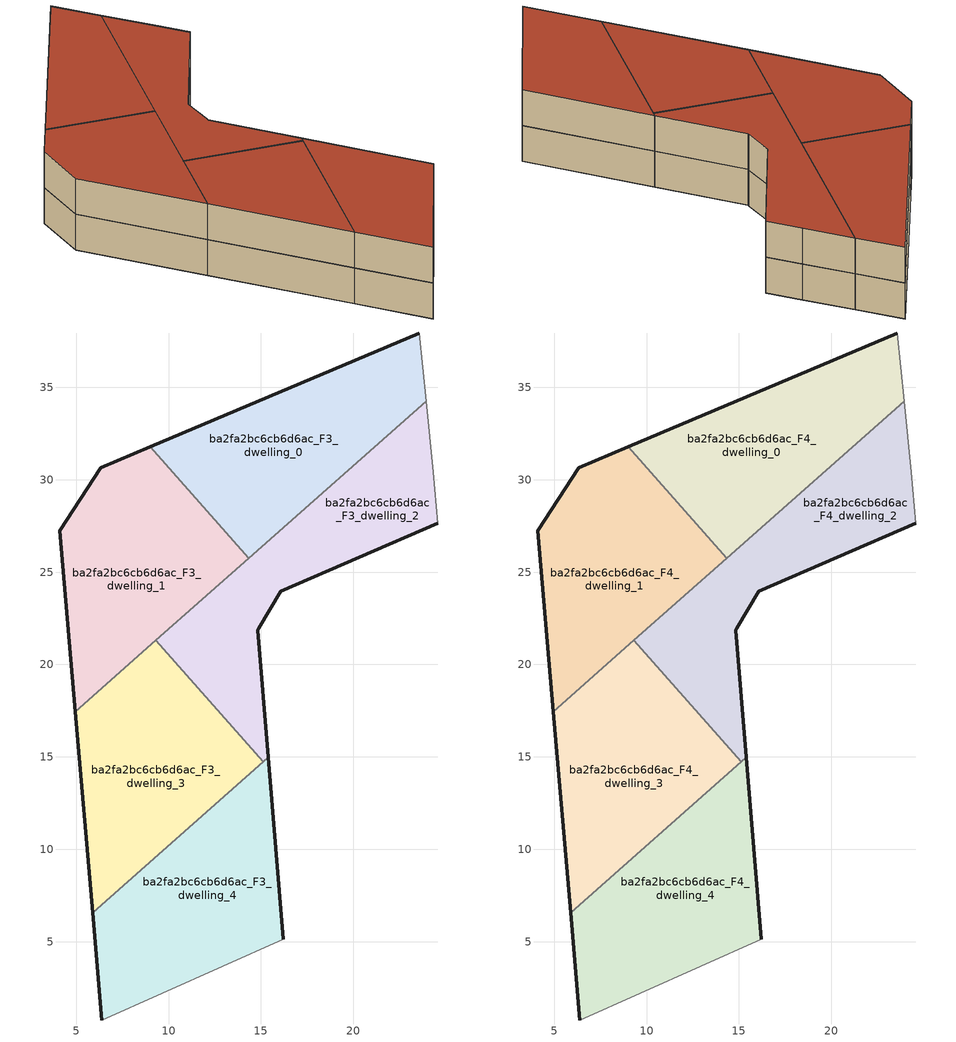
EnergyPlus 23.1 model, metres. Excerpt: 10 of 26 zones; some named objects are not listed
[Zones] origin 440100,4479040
ba2fa2bc6cb6d6ac_F3_dwelling_0
 floor to ba2fa2bc6cb6d6ac_F2_dwelling_0 (EU_floor_Construction): 23.94,34.25 23.57,37.94 9,31.79 14.34,25.75 z9
 wall outside (EU_wall_Construction): 9,31.79 23.57,37.94 z9:12
 wall adiabatic (EU_wall_Construction): 23.57,37.94 23.94,34.25 z9:12
 wall to ba2fa2bc6cb6d6ac_F3_dwelling_1 (EU_wall_Construction): 14.34,25.75 9,31.79 z9:12
 wall to ba2fa2bc6cb6d6ac_F3_dwelling_2 (EU_wall_Construction): 23.94,34.25 14.34,25.75 z9:12
ba2fa2bc6cb6d6ac_F3_dwelling_1
 floor to ba2fa2bc6cb6d6ac_F2_dwelling_1 (EU_floor_Construction): 14.34,25.75 9,31.79 6.32,30.65 4.11,27.23 4.96,17.44 z9
 wall outside (EU_wall_Construction): 4.96,17.44 4.11,27.23 6.32,30.65 9,31.79 z9:12
 wall to ba2fa2bc6cb6d6ac_F3_dwelling_3 (EU_wall_Construction): 9.32,21.31 4.96,17.44 z9:12
 wall to ba2fa2bc6cb6d6ac_F3_dwelling_2 (EU_wall_Construction): 14.34,25.75 9.32,21.31 z9:12
ba2fa2bc6cb6d6ac_F3_dwelling_2
 floor to ba2fa2bc6cb6d6ac_F2_dwelling_2 (EU_floor_Construction): 15.4,14.97 14.83,21.86 14.89,21.97 16.07,23.96 24.57,27.66 24.32,30.4 23.94,34.25 9.32,21.31 15.13,14.74 z9
 wall outside (EU_wall_Construction): 24.57,27.66 16.07,23.96 14.89,21.97 14.83,21.86 15.4,14.97 z9:12
 wall adiabatic (EU_wall_Construction): 23.94,34.25 24.32,30.4 24.57,27.66 z9:12
 wall to ba2fa2bc6cb6d6ac_F3_dwelling_3 (EU_wall_Construction): 15.13,14.74 9.32,21.31 z9:12
 wall to ba2fa2bc6cb6d6ac_F3_dwelling_4 (EU_wall_Construction): 15.4,14.97 15.13,14.74 z9:12
ba2fa2bc6cb6d6ac_F3_dwelling_3
 floor to ba2fa2bc6cb6d6ac_F2_dwelling_3 (EU_floor_Construction): 15.13,14.74 9.32,21.31 4.96,17.44 5.89,6.56 z9
 wall outside (EU_wall_Construction): 5.89,6.56 4.96,17.44 z9:12
 wall to ba2fa2bc6cb6d6ac_F3_dwelling_4 (EU_wall_Construction): 15.13,14.74 5.89,6.56 z9:12
ba2fa2bc6cb6d6ac_F3_dwelling_4
 floor to ba2fa2bc6cb6d6ac_F2_dwelling_4 (EU_floor_Construction): 16.21,5.14 15.4,14.97 5.89,6.56 6.39,0.76 z9
 wall outside (EU_wall_Construction): 15.4,14.97 16.21,5.14 / 6.39,0.76 5.89,6.56 z9:12
 wall adiabatic (EU_wall_Construction): 16.21,5.14 6.39,0.76 z9:12
ba2fa2bc6cb6d6ac_F4_dwelling_0
 floor to ba2fa2bc6cb6d6ac_F3_dwelling_0 (EU_floor_Construction): 23.94,34.25 23.57,37.94 9,31.79 14.34,25.75 z12
 wall outside (EU_wall_Construction): 9,31.79 23.57,37.94 z12:15
 wall adiabatic (EU_wall_Construction): 23.57,37.94 23.94,34.25 z12:15
 wall to ba2fa2bc6cb6d6ac_F4_dwelling_1 (EU_wall_Construction): 14.34,25.75 9,31.79 z12:15
 wall to ba2fa2bc6cb6d6ac_F4_dwelling_2 (EU_wall_Construction): 23.94,34.25 14.34,25.75 z12:15
 roof outside (EU_roof_Construction): 23.57,37.94 23.94,34.25 14.34,25.75 9,31.79 z15
ba2fa2bc6cb6d6ac_F4_dwelling_1
 floor to ba2fa2bc6cb6d6ac_F3_dwelling_1 (EU_floor_Construction): 14.34,25.75 9,31.79 6.32,30.65 4.11,27.23 4.96,17.44 z12
 wall outside (EU_wall_Construction): 4.96,17.44 4.11,27.23 6.32,30.65 9,31.79 z12:15
 wall to ba2fa2bc6cb6d6ac_F4_dwelling_3 (EU_wall_Construction): 9.32,21.31 4.96,17.44 z12:15
 wall to ba2fa2bc6cb6d6ac_F4_dwelling_2 (EU_wall_Construction): 14.34,25.75 9.32,21.31 z12:15
 roof outside (EU_roof_Construction): 9,31.79 14.34,25.75 4.96,17.44 4.11,27.23 6.32,30.65 z15
ba2fa2bc6cb6d6ac_F4_dwelling_2
 floor to ba2fa2bc6cb6d6ac_F3_dwelling_2 (EU_floor_Construction): 15.4,14.97 14.83,21.86 14.89,21.97 16.07,23.96 24.57,27.66 24.32,30.4 23.94,34.25 9.32,21.31 15.13,14.74 z12
 wall outside (EU_wall_Construction): 24.57,27.66 16.07,23.96 14.89,21.97 14.83,21.86 15.4,14.97 z12:15
 wall adiabatic (EU_wall_Construction): 23.94,34.25 24.32,30.4 24.57,27.66 z12:15
 wall to ba2fa2bc6cb6d6ac_F4_dwelling_3 (EU_wall_Construction): 15.13,14.74 9.32,21.31 z12:15
 wall to ba2fa2bc6cb6d6ac_F4_dwelling_4 (EU_wall_Construction): 15.4,14.97 15.13,14.74 z12:15
 roof outside (EU_roof_Construction): 23.94,34.25 24.32,30.4 24.57,27.66 16.07,23.96 14.89,21.97 14.83,21.86 15.4,14.97 15.13,14.74 9.32,21.31 z15
ba2fa2bc6cb6d6ac_F4_dwelling_3
 floor to ba2fa2bc6cb6d6ac_F3_dwelling_3 (EU_floor_Construction): 15.13,14.74 9.32,21.31 4.96,17.44 5.89,6.56 z12
 wall outside (EU_wall_Construction): 5.89,6.56 4.96,17.44 z12:15
 wall to ba2fa2bc6cb6d6ac_F4_dwelling_4 (EU_wall_Construction): 15.13,14.74 5.89,6.56 z12:15
 roof outside (EU_roof_Construction): 9.32,21.31 15.13,14.74 5.89,6.56 4.96,17.44 z15
ba2fa2bc6cb6d6ac_F4_dwelling_4
 floor to ba2fa2bc6cb6d6ac_F3_dwelling_4 (EU_floor_Construction): 16.21,5.14 15.4,14.97 5.89,6.56 6.39,0.76 z12
 wall outside (EU_wall_Construction): 15.4,14.97 16.21,5.14 / 6.39,0.76 5.89,6.56 z12:15
 wall adiabatic (EU_wall_Construction): 16.21,5.14 6.39,0.76 z12:15
 roof outside (EU_roof_Construction): 15.4,14.97 16.21,5.14 6.39,0.76 5.89,6.56 z15
[Building]
EU S2 Campaign: North Axis=0; Terrain=City; Solar Distribution=FullExterior
[Site:Location]
Madrid: Latitude=40.5; Longitude=-3.5; Time Zone=1; Elevation=609
[SizingPeriod:WeatherFileDays]
AnnualSizingPeriod: Begin Month=1; Begin Day of Month=1; End Month=12; End Day of Month=31; Day of Week for Start Day=Monday; Use Weather File Daylight Saving Period=No; Use Weather File Rain and Snow Indicators=No
[MATERIAL]
EU_InternalMass_Material: Roughness=MediumRough; Thickness=0.1; Conductivity=1; Density=1800; Specific Heat=900; Thermal Absorptance=0.9; Solar Absorptance=0.7; Visible Absorptance=0.7
[MATERIAL:NOMASS] Roughness=MediumRough; Thermal Absorptance=0.9; Solar Absorptance=0.7; Visible Absorptance=0.7
Name | Thermal Resistance
EU_wall_NoMass | 0.609216
EU_roof_NoMass | 0.513268
EU_floor_NoMass | 0.568163
[CONSTRUCTION]
EU_wall_Construction: EU_wall_NoMass
EU_roof_Construction: EU_roof_NoMass
EU_floor_Construction: EU_floor_NoMass
EU_InternalMass_Construction: EU_InternalMass_Material
[ZONE] Type=1; Multiplier=1; Ceiling Height=autocalculate; Floor Area=autocalculate; Part of Total Floor Area=Yes
Name | Volume
ba2fa2bc6cb6d6ac_F3_dwelling_0; ba2fa2bc6cb6d6ac_F4_dwelling_0 | 238.98
ba2fa2bc6cb6d6ac_F3_dwelling_1; ba2fa2bc6cb6d6ac_F4_dwelling_1 | 238.982
ba2fa2bc6cb6d6ac_F3_dwelling_2; ba2fa2bc6cb6d6ac_F4_dwelling_2 | 238.987
ba2fa2bc6cb6d6ac_F3_dwelling_3; ba2fa2bc6cb6d6ac_F4_dwelling_3 | 239.008
ba2fa2bc6cb6d6ac_F3_dwelling_4; ba2fa2bc6cb6d6ac_F4_dwelling_4 | 239
[INTERNALMASS] Construction=EU_InternalMass_Construction
Name | Zone or ZoneList | Surface Area
ba2fa2bc6cb6d6ac_F3_dwelling_0_EU_InternalMass | ba2fa2bc6cb6d6ac_F3_dwelling_0 | 79.6634
ba2fa2bc6cb6d6ac_F3_dwelling_1_EU_InternalMass | ba2fa2bc6cb6d6ac_F3_dwelling_1 | 79.6589
ba2fa2bc6cb6d6ac_F3_dwelling_2_EU_InternalMass | ba2fa2bc6cb6d6ac_F3_dwelling_2 | 79.6622
ba2fa2bc6cb6d6ac_F3_dwelling_3_EU_InternalMass | ba2fa2bc6cb6d6ac_F3_dwelling_3 | 79.6704
ba2fa2bc6cb6d6ac_F3_dwelling_4_EU_InternalMass | ba2fa2bc6cb6d6ac_F3_dwelling_4 | 79.6667
ba2fa2bc6cb6d6ac_F4_dwelling_0_EU_InternalMass | ba2fa2bc6cb6d6ac_F4_dwelling_0 | 79.6634
ba2fa2bc6cb6d6ac_F4_dwelling_1_EU_InternalMass | ba2fa2bc6cb6d6ac_F4_dwelling_1 | 79.6589
ba2fa2bc6cb6d6ac_F4_dwelling_2_EU_InternalMass | ba2fa2bc6cb6d6ac_F4_dwelling_2 | 79.6622
ba2fa2bc6cb6d6ac_F4_dwelling_3_EU_InternalMass | ba2fa2bc6cb6d6ac_F4_dwelling_3 | 79.6704
ba2fa2bc6cb6d6ac_F4_dwelling_4_EU_InternalMass | ba2fa2bc6cb6d6ac_F4_dwelling_4 | 79.6667
[OTHEREQUIPMENT] Fuel Type=Electricity; Design Level Calculation Method=Watts/Area; Power per Zone Floor Area=1; Fraction Latent=0; Fraction Radiant=0; Fraction Lost=0; Carbon Dioxide Generation Rate=0; EndUse Subcategory=EU_Step8_InternalGains
Name | Zone or ZoneList or Space or SpaceList | Schedule
EU_Step8_InternalGain_ba2fa2bc6cb6d6ac_F3_dwelling_0_f000 | ba2fa2bc6cb6d6ac_F3_dwelling_0 | EU_Step8_GainSchedule_ba2fa2bc6cb6d6ac_F3_dwelling_0_f000
EU_Step8_InternalGain_ba2fa2bc6cb6d6ac_F3_dwelling_1_f000 | ba2fa2bc6cb6d6ac_F3_dwelling_1 | EU_Step8_GainSchedule_ba2fa2bc6cb6d6ac_F3_dwelling_1_f000
EU_Step8_InternalGain_ba2fa2bc6cb6d6ac_F3_dwelling_2_f000 | ba2fa2bc6cb6d6ac_F3_dwelling_2 | EU_Step8_GainSchedule_ba2fa2bc6cb6d6ac_F3_dwelling_2_f000
EU_Step8_InternalGain_ba2fa2bc6cb6d6ac_F3_dwelling_3_f000 | ba2fa2bc6cb6d6ac_F3_dwelling_3 | EU_Step8_GainSchedule_ba2fa2bc6cb6d6ac_F3_dwelling_3_f000
EU_Step8_InternalGain_ba2fa2bc6cb6d6ac_F3_dwelling_4_f000 | ba2fa2bc6cb6d6ac_F3_dwelling_4 | EU_Step8_GainSchedule_ba2fa2bc6cb6d6ac_F3_dwelling_4_f000
EU_Step8_InternalGain_ba2fa2bc6cb6d6ac_F4_dwelling_0_f000 | ba2fa2bc6cb6d6ac_F4_dwelling_0 | EU_Step8_GainSchedule_ba2fa2bc6cb6d6ac_F4_dwelling_0_f000
EU_Step8_InternalGain_ba2fa2bc6cb6d6ac_F4_dwelling_1_f000 | ba2fa2bc6cb6d6ac_F4_dwelling_1 | EU_Step8_GainSchedule_ba2fa2bc6cb6d6ac_F4_dwelling_1_f000
EU_Step8_InternalGain_ba2fa2bc6cb6d6ac_F4_dwelling_2_f000 | ba2fa2bc6cb6d6ac_F4_dwelling_2 | EU_Step8_GainSchedule_ba2fa2bc6cb6d6ac_F4_dwelling_2_f000
EU_Step8_InternalGain_ba2fa2bc6cb6d6ac_F4_dwelling_3_f000 | ba2fa2bc6cb6d6ac_F4_dwelling_3 | EU_Step8_GainSchedule_ba2fa2bc6cb6d6ac_F4_dwelling_3_f000
EU_Step8_InternalGain_ba2fa2bc6cb6d6ac_F4_dwelling_4_f000 | ba2fa2bc6cb6d6ac_F4_dwelling_4 | EU_Step8_GainSchedule_ba2fa2bc6cb6d6ac_F4_dwelling_4_f000
[ZONEVENTILATION:DESIGNFLOWRATE] Schedule=EU_AlwaysOn; Design Flow Rate Calculation Method=AirChanges/Hour; Air Changes per Hour=0.752966; Ventilation Type=Natural; Fan Pressure Rise=0; Fan Total Efficiency=1; Constant Term Coefficient=1; Temperature Term Coefficient=0; Velocity Term Coefficient=0; Velocity Squared Term Coefficient=0; Minimum Indoor Temperature=-100; Maximum Indoor Temperature=100; Delta Temperature=-100; Minimum Outdoor Temperature=-100; Maximum Outdoor Temperature=100; Maximum Wind Speed=40
Name | Zone or ZoneList or Space or SpaceList
EU_ConstantAir_ba2fa2bc6cb6d6ac_F3_dwelling_0 | ba2fa2bc6cb6d6ac_F3_dwelling_0
EU_ConstantAir_ba2fa2bc6cb6d6ac_F3_dwelling_1 | ba2fa2bc6cb6d6ac_F3_dwelling_1
EU_ConstantAir_ba2fa2bc6cb6d6ac_F3_dwelling_2 | ba2fa2bc6cb6d6ac_F3_dwelling_2
EU_ConstantAir_ba2fa2bc6cb6d6ac_F3_dwelling_3 | ba2fa2bc6cb6d6ac_F3_dwelling_3
EU_ConstantAir_ba2fa2bc6cb6d6ac_F3_dwelling_4 | ba2fa2bc6cb6d6ac_F3_dwelling_4
EU_ConstantAir_ba2fa2bc6cb6d6ac_F4_dwelling_0 | ba2fa2bc6cb6d6ac_F4_dwelling_0
EU_ConstantAir_ba2fa2bc6cb6d6ac_F4_dwelling_1 | ba2fa2bc6cb6d6ac_F4_dwelling_1
EU_ConstantAir_ba2fa2bc6cb6d6ac_F4_dwelling_2 | ba2fa2bc6cb6d6ac_F4_dwelling_2
EU_ConstantAir_ba2fa2bc6cb6d6ac_F4_dwelling_3 | ba2fa2bc6cb6d6ac_F4_dwelling_3
EU_ConstantAir_ba2fa2bc6cb6d6ac_F4_dwelling_4 | ba2fa2bc6cb6d6ac_F4_dwelling_4
[HVACTEMPLATE:ZONE:IDEALLOADSAIRSYSTEM] System Availability Schedule=EU_AlwaysOn; Maximum Heating Supply Air Temperature=50; Minimum Cooling Supply Air Temperature=13; Maximum Heating Supply Air Humidity Ratio=0.0156; Minimum Cooling Supply Air Humidity Ratio=0.0077; Heating Limit=NoLimit; Cooling Limit=NoLimit; Heating Availability Schedule=EU_AlwaysOn; Cooling Availability Schedule=EU_CoolingOff; Dehumidification Control Type=ConstantSensibleHeatRatio; Cooling Sensible Heat Ratio=0.7; Dehumidification Setpoint=60; Humidification Control Type=None; Humidification Setpoint=30; Outdoor Air Method=None; Outdoor Air Flow Rate per Person=0.00944; Outdoor Air Flow Rate per Zone Floor Area=0; Outdoor Air Flow Rate per Zone=0; Demand Controlled Ventilation Type=None; Outdoor Air Economizer Type=NoEconomizer; Heat Recovery Type=None; Sensible Heat Recovery Effectiveness=0.7; Latent Heat Recovery Effectiveness=0.65
Name | Template Thermostat
ba2fa2bc6cb6d6ac_F3_dwelling_0 | EU_HeatOnly_ba2fa2bc6cb6d6ac_F3_dwelling_0
ba2fa2bc6cb6d6ac_F3_dwelling_1 | EU_HeatOnly_ba2fa2bc6cb6d6ac_F3_dwelling_1
ba2fa2bc6cb6d6ac_F3_dwelling_2 | EU_HeatOnly_ba2fa2bc6cb6d6ac_F3_dwelling_2
ba2fa2bc6cb6d6ac_F3_dwelling_3 | EU_HeatOnly_ba2fa2bc6cb6d6ac_F3_dwelling_3
ba2fa2bc6cb6d6ac_F3_dwelling_4 | EU_HeatOnly_ba2fa2bc6cb6d6ac_F3_dwelling_4
ba2fa2bc6cb6d6ac_F4_dwelling_0 | EU_HeatOnly_ba2fa2bc6cb6d6ac_F4_dwelling_0
ba2fa2bc6cb6d6ac_F4_dwelling_1 | EU_HeatOnly_ba2fa2bc6cb6d6ac_F4_dwelling_1
ba2fa2bc6cb6d6ac_F4_dwelling_2 | EU_HeatOnly_ba2fa2bc6cb6d6ac_F4_dwelling_2
ba2fa2bc6cb6d6ac_F4_dwelling_3 | EU_HeatOnly_ba2fa2bc6cb6d6ac_F4_dwelling_3
ba2fa2bc6cb6d6ac_F4_dwelling_4 | EU_HeatOnly_ba2fa2bc6cb6d6ac_F4_dwelling_4
[SIZING:ZONE] Zone Cooling Design Supply Air Temperature Input Method=SupplyAirTemperature; Zone Cooling Design Supply Air Temperature=13; Zone Heating Design Supply Air Temperature Input Method=SupplyAirTemperature; Zone Heating Design Supply Air Temperature=50; Zone Cooling Design Supply Air Humidity Ratio=0.008; Zone Heating Design Supply Air Humidity Ratio=0.008; Cooling Design Air Flow Method=DesignDay; Cooling Design Air Flow Rate=0; Cooling Minimum Air Flow per Zone Floor Area=0.000762; Cooling Minimum Air Flow=0; Cooling Minimum Air Flow Fraction=0.2; Heating Design Air Flow Method=DesignDay; Heating Design Air Flow Rate=0; Heating Maximum Air Flow per Zone Floor Area=0.002032; Heating Maximum Air Flow=0.141576; Heating Maximum Air Flow Fraction=0.3; Account for Dedicated Outdoor Air System=No; Dedicated Outdoor Air System Control Strategy=NeutralSupplyAir; Dedicated Outdoor Air Low Setpoint Temperature for Design=autosize; Dedicated Outdoor Air High Setpoint Temperature for Design=autosize; Zone Load Sizing Method=Sensible Load Only No Latent Load; Zone Latent Cooling Design Supply Air Humidity Ratio Input Method=HumidityRatioDifference; Zone Cooling Design Supply Air Humidity Ratio Difference=0.005; Zone Latent Heating Design Supply Air Humidity Ratio Input Method=HumidityRatioDifference; Zone Humidification Design Supply Air Humidity Ratio Difference=0.005
ba2fa2bc6cb6d6ac_F3_dwelling_0; ba2fa2bc6cb6d6ac_F3_dwelling_1; ba2fa2bc6cb6d6ac_F3_dwelling_2; ba2fa2bc6cb6d6ac_F3_dwelling_3; ba2fa2bc6cb6d6ac_F3_dwelling_4; ba2fa2bc6cb6d6ac_F4_dwelling_0; ba2fa2bc6cb6d6ac_F4_dwelling_1; ba2fa2bc6cb6d6ac_F4_dwelling_2; ba2fa2bc6cb6d6ac_F4_dwelling_3; ba2fa2bc6cb6d6ac_F4_dwelling_4
[SCHEDULE:CONSTANT]
Name | Hourly Value
EU_AlwaysOn | 1
EU_CoolingOff | 0
[SCHEDULE:FILE] Column Number=1; Rows to Skip at Top=0; Number of Hours of Data=8760; Column Separator=Comma; Interpolate to Timestep=No; Minutes per Item=60; Adjust Schedule for Daylight Savings=Yes
Name | File
EU_Step8_GainSchedule_ba2fa2bc6cb6d6ac_F3_dwelling_0_f000 | ../../schedules/ba2fa2bc6cb6d6ac/ba2fa2bc6cb6d6ac_F3_dwelling_0_f000_gain.csv
EU_Step8_GainSchedule_ba2fa2bc6cb6d6ac_F3_dwelling_1_f000 | ../../schedules/ba2fa2bc6cb6d6ac/ba2fa2bc6cb6d6ac_F3_dwelling_1_f000_gain.csv
EU_Step8_GainSchedule_ba2fa2bc6cb6d6ac_F3_dwelling_2_f000 | ../../schedules/ba2fa2bc6cb6d6ac/ba2fa2bc6cb6d6ac_F3_dwelling_2_f000_gain.csv
EU_Step8_GainSchedule_ba2fa2bc6cb6d6ac_F3_dwelling_3_f000 | ../../schedules/ba2fa2bc6cb6d6ac/ba2fa2bc6cb6d6ac_F3_dwelling_3_f000_gain.csv
EU_Step8_GainSchedule_ba2fa2bc6cb6d6ac_F3_dwelling_4_f000 | ../../schedules/ba2fa2bc6cb6d6ac/ba2fa2bc6cb6d6ac_F3_dwelling_4_f000_gain.csv
EU_Step8_GainSchedule_ba2fa2bc6cb6d6ac_F4_dwelling_0_f000 | ../../schedules/ba2fa2bc6cb6d6ac/ba2fa2bc6cb6d6ac_F4_dwelling_0_f000_gain.csv
EU_Step8_GainSchedule_ba2fa2bc6cb6d6ac_F4_dwelling_1_f000 | ../../schedules/ba2fa2bc6cb6d6ac/ba2fa2bc6cb6d6ac_F4_dwelling_1_f000_gain.csv
EU_Step8_GainSchedule_ba2fa2bc6cb6d6ac_F4_dwelling_2_f000 | ../../schedules/ba2fa2bc6cb6d6ac/ba2fa2bc6cb6d6ac_F4_dwelling_2_f000_gain.csv
EU_Step8_GainSchedule_ba2fa2bc6cb6d6ac_F4_dwelling_3_f000 | ../../schedules/ba2fa2bc6cb6d6ac/ba2fa2bc6cb6d6ac_F4_dwelling_3_f000_gain.csv
EU_Step8_GainSchedule_ba2fa2bc6cb6d6ac_F4_dwelling_4_f000 | ../../schedules/ba2fa2bc6cb6d6ac/ba2fa2bc6cb6d6ac_F4_dwelling_4_f000_gain.csv
